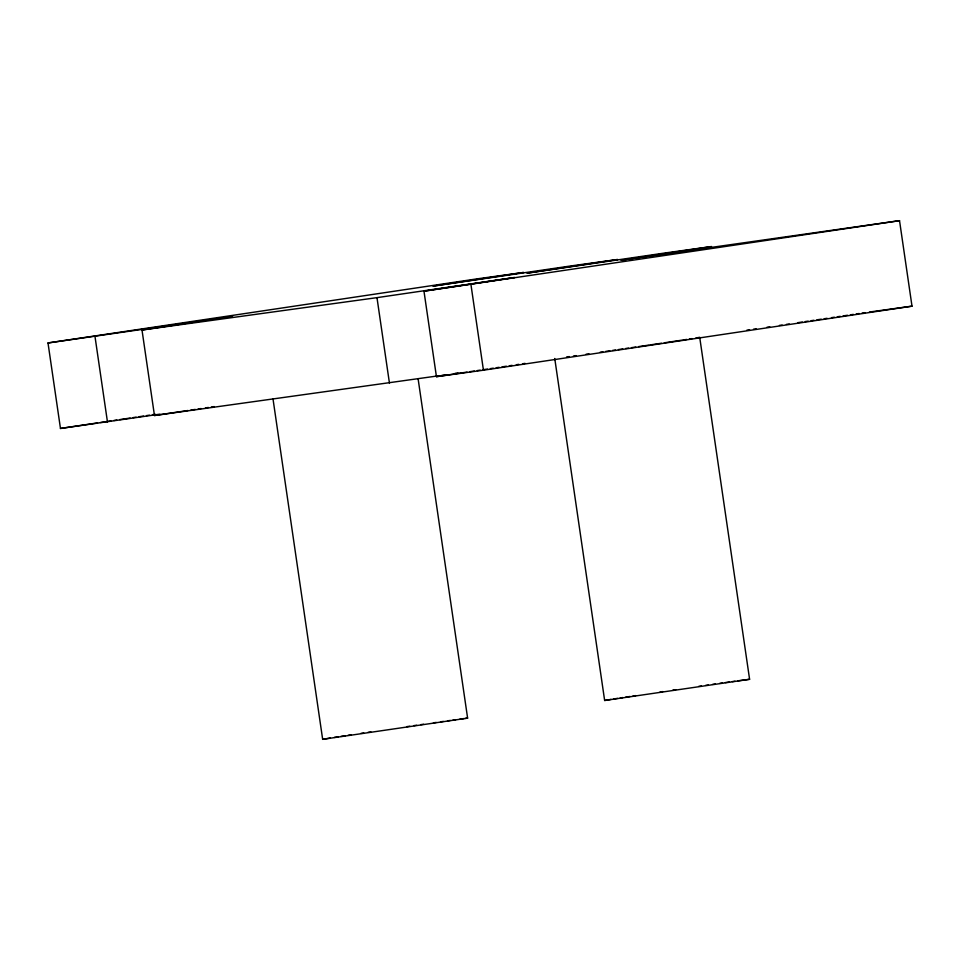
<?xml version="1.0" encoding="UTF-8"?>
<svg xmlns="http://www.w3.org/2000/svg" width="960" height="960" viewBox="0 0 960 960"><rect width="100%" height="100%" fill="white"/><g stroke="black" fill="none" stroke-linecap="round" stroke-linejoin="round"><path stroke-width="1.44" d="M272.988 398.808L322.656 739.332L330.252 738.024M418.152 379.104L467.616 718.14L322.656 739.332M554.748 358.488L604.644 700.488L610.992 699.384M695.844 338.004L699.708 337.296L749.592 679.296L604.644 700.488M522.576 363.768L525.024 363.372M516.312 364.728L518.82 364.344M682.8 340.032L686.796 339.42M689.448 339.012L692.112 338.604M334.248 737.412L338.232 736.8M613.56 698.976L617.556 698.364M620.208 697.956L622.872 697.548M159.948 414.144L60.468 428.46L48 342.96L476.556 278.94L523.56 272.46L432.948 286.128L570.552 265.992L617.544 259.512L526.944 273.18L664.548 253.044L711.54 246.564L620.94 260.244L899.532 220.668L912 306.168L483.444 370.2L436.44 376.668L423.972 291.168L514.572 277.5L376.98 297.648L141.996 330.012L154.464 415.512L439.008 375.744M48 342.96L232.596 316.344L141.996 330.012M423.972 291.168L899.532 220.668M60.468 428.46L97.548 422.916M100.512 422.484L110.892 420.924M113.856 420.48L116.82 420.036M119.784 419.604L130.164 418.044M133.14 417.6L136.104 417.156M139.068 416.724L143.52 416.052M146.484 415.608L149.448 415.164M152.412 414.72L155.376 414.276M154.464 415.512L187.992 410.508M190.908 410.064L195.276 409.416M198.192 408.984L201.108 408.54M205.488 407.892L208.404 407.46M211.32 407.016L214.236 406.584M441.924 375.3L444.84 374.868M455.04 373.344L457.956 372.912M436.44 376.668L467.052 372.096M469.968 371.664L474.348 371.004M477.264 370.572L480.18 370.14M483.096 369.696L487.464 369.048M490.38 368.616L493.296 368.172M496.212 367.74L499.128 367.308M502.044 366.864L506.412 366.216M509.28 365.784L512.088 365.364M797.952 322.656L802.32 322.008M805.236 321.576L808.152 321.132M811.068 320.7L813.984 320.268M816.9 319.824L821.268 319.176M824.184 318.744L827.1 318.3M831.48 317.652L834.396 317.22M837.312 316.776L840.228 316.344M843.144 315.912L847.512 315.252M850.428 314.82L853.344 314.388M856.26 313.944L859.176 313.512M862.092 313.08L865.008 312.648M681.468 340.236L664.284 342.816M340.896 736.392L345.192 735.744M348.06 735.312L350.928 734.88M625.74 697.116L630.048 696.468M632.916 696.036L635.784 695.604M786.408 324.384L789.276 323.952M650.076 344.928L661.452 343.236M360.924 733.392L363.756 732.96M368.028 732.336L370.872 731.916M767.004 327.228L769.788 326.82M779.424 325.404L782.16 325.008M612.552 350.412L615.468 349.992M618.372 349.572L622.74 348.936M625.644 348.504L628.548 348.084M631.464 347.664L635.76 347.028M638.616 346.608L648.648 345.144M406.896 726.636L409.812 726.216M672.888 690.12L675.792 689.7M660 692.016L662.856 691.596M753.54 329.172L756.168 328.788M600.168 352.2L602.916 351.804M605.676 351.408L609.804 350.808M413.94 725.616L416.688 725.22M420.828 724.632L423.576 724.236M698.676 686.376L701.424 685.98M705.564 685.392L708.312 684.996M746.94 330.12L749.58 329.736M586.104 354.204L588.948 353.808M433.416 722.82L436.26 722.424M440.544 721.812L443.4 721.404M712.536 684.384L715.392 683.976M719.676 683.376L722.52 682.968M566.58 356.952L569.328 356.568M573.456 355.992L576.216 355.608M447.528 720.828L450.276 720.444M453.036 720.06L455.796 719.676M725.376 682.56L729.504 681.984M732.264 681.6L735.012 681.216M869.412 312.036L912 306.168M737.772 680.832L749.592 679.296M459.924 719.112L464.052 718.56M465.24 718.416L467.616 718.14M470.964 284.7L483.444 370.2M376.98 297.648L389.448 383.148M94.992 336.492L107.472 421.992"/></g></svg>
